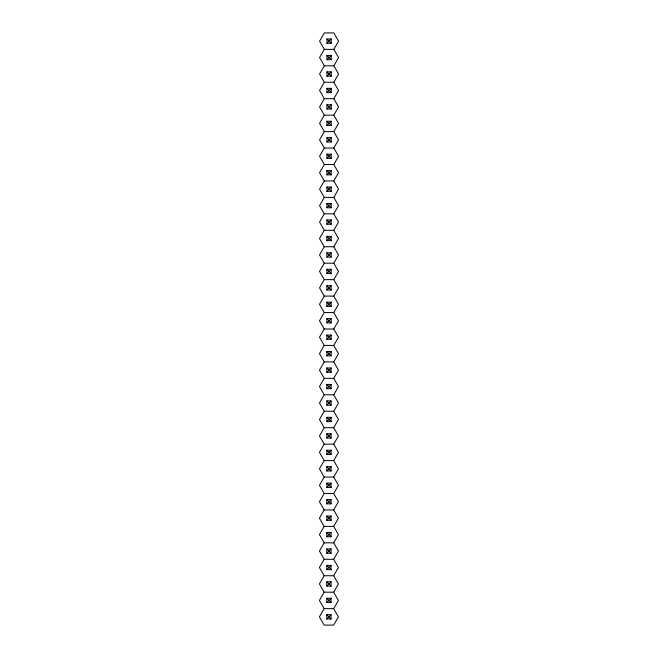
<?xml version="1.0" encoding="UTF-8"?>
<svg xmlns="http://www.w3.org/2000/svg" width="658" height="658" viewBox="0 0 658 658"><rect width="100%" height="100%" fill="white"/><g stroke="black" fill="none" stroke-linecap="round" stroke-linejoin="round"><path stroke-width="0.99" d="M324.353 49.35L319.591 57.567L324.328 65.8L319.591 74.017L324.328 82.25L319.591 90.467L324.328 98.7L333.828 98.708L338.582 90.491L333.845 82.266L338.582 74.041L333.845 65.816L338.582 57.591L333.845 49.366L338.582 41.141L333.845 32.916L324.353 32.9L319.591 41.117L324.328 49.35L333.845 49.366M324.328 98.7L319.566 106.917L324.304 115.15L333.828 115.158L338.557 123.391L333.803 131.608L324.304 131.6L319.566 123.367L324.328 115.15M324.328 131.6L319.566 139.817L324.304 148.05L333.828 148.058L338.557 156.291L333.803 164.508L338.541 172.741L333.779 180.958M333.803 115.158L338.557 106.941L333.828 98.708M324.328 148.05L319.566 156.267L324.304 164.5L319.549 172.717L324.287 180.942L319.549 189.167L324.287 197.392L319.549 205.617L324.287 213.842L319.549 222.067L324.287 230.292L319.525 238.517L324.262 246.742L319.525 254.967L324.262 263.192L319.525 271.417L324.262 279.642L319.525 287.867L324.262 296.092L319.5 304.309L324.238 312.542L319.5 320.759L324.238 328.992L319.5 337.209L324.238 345.442L319.5 353.667L324.238 361.892L333.738 361.908L338.5 353.691L333.762 345.458L338.5 337.241L333.762 329.008L338.5 320.791L333.762 312.558L338.5 304.333L333.762 296.108L324.262 296.092M333.803 148.058L338.557 139.841L333.828 131.608M333.779 197.408L338.541 189.191L333.803 180.958L324.287 180.942M333.779 213.858L338.541 205.641L333.803 197.408L324.287 197.392M324.262 246.742L333.779 246.758L338.516 238.541L333.779 230.308L338.541 222.091L333.803 213.858L324.287 213.842M324.262 263.192L333.779 263.208L338.516 254.991L333.779 246.758M324.262 279.642L333.779 279.658L338.516 271.441L333.779 263.208M333.762 296.108L338.516 287.891L333.779 279.658M324.238 361.892L319.484 370.109L324.221 378.342L319.484 386.559L324.221 394.792L319.484 403.009L324.221 411.242L319.484 419.459L324.221 427.692L333.713 427.708L338.475 419.483L333.738 411.258L338.475 403.033L333.738 394.808L338.475 386.583L333.738 378.358L338.475 370.133L333.738 361.908M324.221 427.692L319.459 435.909L324.197 444.142L333.713 444.158L338.451 452.383L333.696 460.6L324.197 460.592L319.459 452.359L324.221 444.142M324.221 460.592L319.459 468.809L324.197 477.042L333.713 477.058L338.451 485.283L333.696 493.5L338.434 501.733L333.672 509.95M333.696 444.15L338.451 435.933L333.713 427.708M324.221 477.042L319.459 485.259L324.197 493.492L319.443 501.709L324.172 509.942L319.443 518.159L324.172 526.392L319.443 534.609L324.172 542.842L319.443 551.059L324.172 559.292L333.672 559.3L338.409 567.533L333.647 575.75L324.155 575.734L319.418 567.509L324.172 559.292M333.696 477.05L338.451 468.833L333.713 460.608M333.672 526.4L338.434 518.183L333.696 509.95L324.172 509.942M333.672 542.85L338.434 534.633L333.696 526.4L324.172 526.392M324.172 575.742L319.418 583.959L324.155 592.184L319.418 600.409L324.155 608.634L319.418 616.859L324.155 625.084L333.647 625.1L338.409 616.883L333.672 608.65L338.409 600.433L333.672 592.2L338.409 583.983L333.672 575.75M333.672 559.3L338.434 551.083L333.696 542.85L324.172 542.842M331.237 38.986L326.944 43.28L326.944 38.986L331.237 38.986L331.237 43.28L326.944 43.28M331.237 55.437L326.944 59.73L326.944 55.437L331.237 55.437L331.237 59.73L326.944 59.73M331.237 71.887L326.944 76.18L326.944 71.887L331.237 71.887L331.237 76.18L326.944 76.18M331.237 88.337L326.944 92.63L326.944 88.337L331.237 88.337L331.237 92.63L326.944 92.63M331.213 104.787L326.919 109.072L326.919 104.787L331.213 104.787L331.213 109.072L326.919 109.072M331.213 121.237L326.919 125.522L326.919 121.237L331.213 121.237L331.213 125.522L326.919 125.522M331.213 137.686L326.919 141.972L326.919 137.686L331.213 137.686L331.213 141.972L326.919 141.972M331.213 154.137L326.919 158.43L326.919 154.137L331.213 154.137L331.213 158.43L326.919 158.43M331.188 170.578L326.894 174.872L326.894 170.578L331.188 170.578L331.188 174.872L326.894 174.872M331.188 187.028L326.894 191.322L326.894 187.028L331.188 187.028L331.188 191.322L326.894 191.322M331.188 203.478L326.894 207.772L326.894 203.478L331.188 203.478L331.188 207.772L326.894 207.772M331.188 219.928L326.894 224.222L326.894 219.928L331.188 219.928L331.188 224.222L326.894 224.222M331.171 236.378L326.878 240.672L326.878 236.378L331.171 236.378L331.171 240.672L326.878 240.672M331.171 252.828L326.878 257.122L326.878 252.828L331.171 252.828L331.171 257.122L326.878 257.122M331.171 269.278L326.878 273.572L326.878 269.278L331.171 269.278L331.171 273.572L326.878 273.572M331.171 285.728L326.878 290.022L326.878 285.728L331.171 285.728L331.171 290.022L326.878 290.022M331.147 302.178L326.853 306.472L326.853 302.178L331.147 302.178L331.147 306.472L326.853 306.472M331.147 318.628L326.853 322.922L326.853 318.628L331.147 318.628L331.147 322.922L326.853 322.922M331.147 335.078L326.853 339.372L326.853 335.078L331.147 335.078L331.147 339.372L326.853 339.372M331.147 351.528L326.853 355.822L326.853 351.528L331.147 351.528L331.147 355.822L326.853 355.822M331.122 367.978L326.829 372.272L326.829 367.978L331.122 367.978L331.122 372.272L326.829 372.272M331.122 384.428L326.829 388.722L326.829 384.428L331.122 384.428L331.122 388.722L326.829 388.722M331.122 400.878L326.829 405.172L326.829 400.878L331.122 400.878L331.122 405.172L326.829 405.172M331.122 417.328L326.829 421.622L326.829 417.328L331.122 417.328L331.122 421.622L326.829 421.622M331.106 433.778L326.812 438.072L326.812 433.778L331.106 433.778L331.106 438.072L326.812 438.072M331.106 450.228L326.812 454.522L326.812 450.228L331.106 450.228L331.106 454.522L326.812 454.522M331.106 466.678L326.812 470.972L326.812 466.678L331.106 466.678L331.106 470.972L326.812 470.972M331.106 483.128L326.812 487.422L326.812 483.128L331.106 483.128L331.106 487.422L326.812 487.422M331.081 499.57L326.787 503.864L326.787 499.57L331.081 499.57L331.081 503.864L326.787 503.864M331.081 516.028L326.787 520.313L326.787 516.028L331.081 516.028L331.081 520.313L326.787 520.313M331.081 532.478L326.787 536.764L326.787 532.478L331.081 532.478L331.081 536.764L326.787 536.764M331.081 548.928L326.787 553.214L326.787 548.928L331.081 548.928L331.081 553.214L326.787 553.214M331.056 565.37L326.763 569.663L326.763 565.37L331.056 565.37L331.056 569.663L326.763 569.663M331.056 581.82L326.763 586.114L326.763 581.82L331.056 581.82L331.056 586.114L326.763 586.114M331.056 598.27L326.763 602.563L326.763 598.27L331.056 598.27L331.056 602.563L326.763 602.563M331.056 614.72L326.763 619.014L326.763 614.72L331.056 614.72L331.056 619.014L326.763 619.014M324.328 65.8L333.845 65.816M324.328 82.25L333.845 82.266M324.304 164.5L333.803 164.508M324.287 230.292L333.779 230.308M324.238 312.542L333.762 312.558M324.238 328.992L333.762 329.008M324.238 345.442L333.762 345.458M324.221 378.342L333.738 378.358M324.221 394.792L333.738 394.808M324.221 411.242L333.738 411.258M324.197 493.492L333.696 493.5M324.155 592.184L333.672 592.2M324.155 608.634L333.672 608.65M331.237 43.28L326.944 38.986M331.237 59.73L326.944 55.437M331.237 76.18L326.944 71.887M331.237 92.63L326.944 88.337M331.213 109.072L326.919 104.787M331.213 125.522L326.919 121.237M331.213 141.972L326.919 137.686M331.213 158.43L326.919 154.137M331.188 174.872L326.894 170.578M331.188 191.322L326.894 187.028M331.188 207.772L326.894 203.478M331.188 224.222L326.894 219.928M331.171 240.672L326.878 236.378M331.171 257.122L326.878 252.828M331.171 273.572L326.878 269.278M331.171 290.022L326.878 285.728M331.147 306.472L326.853 302.178M331.147 322.922L326.853 318.628M331.147 339.372L326.853 335.078M331.147 355.822L326.853 351.528M331.122 372.272L326.829 367.978M331.122 388.722L326.829 384.428M331.122 405.172L326.829 400.878M331.122 421.622L326.829 417.328M331.106 438.072L326.812 433.778M331.106 454.522L326.812 450.228M331.106 470.972L326.812 466.678M331.106 487.422L326.812 483.128M331.081 503.864L326.787 499.57M331.081 520.313L326.787 516.028M331.081 536.764L326.787 532.478M331.081 553.214L326.787 548.928M331.056 569.663L326.763 565.37M331.056 586.114L326.763 581.82M331.056 602.563L326.763 598.27M331.056 619.014L326.763 614.72"/></g></svg>
